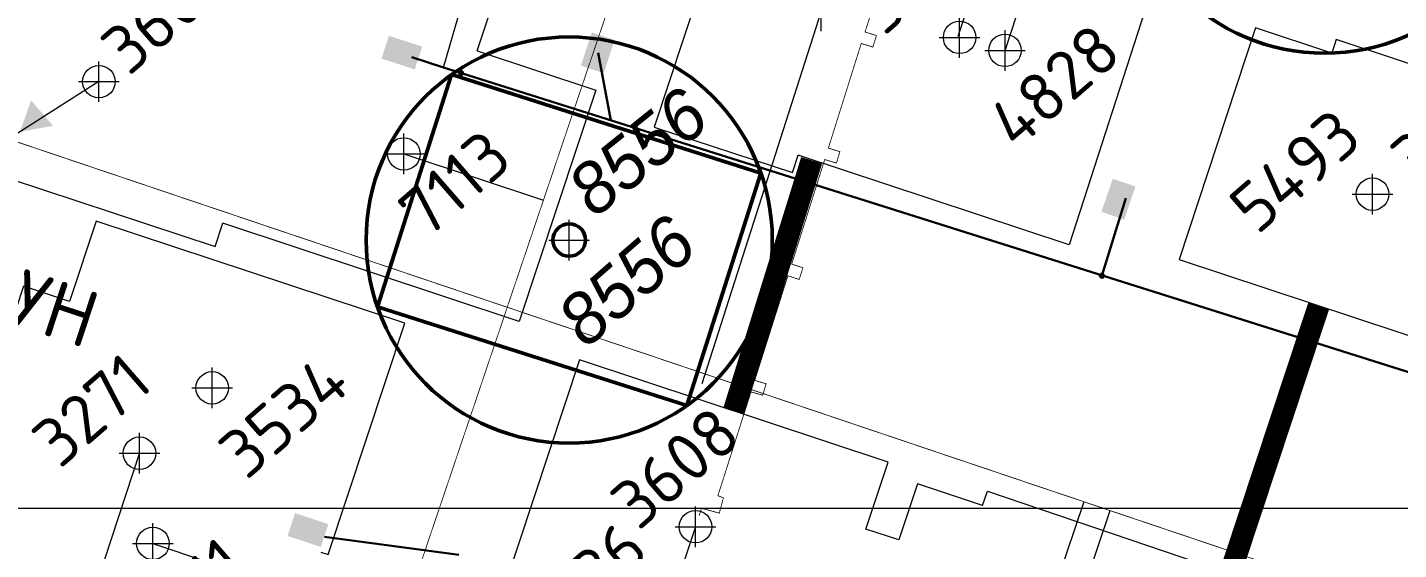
# Model space of a CAD drawing. Header units: millimetres. Extents: x 519 to 9564855, y -810 to 5021775.
# Drawn here: x 9541085.6 to 9541423.2, y 4997989.8 to 4998118.4 of the extents above; entities that cross this region are included whole.
import ezdxf

# ---------------------------------------------------------------- set-up
doc = ezdxf.new("R2010")
doc.units = ezdxf.units.MM
doc.header["$LTSCALE"] = 2
doc.header["$MEASUREMENT"] = 0
doc.header["$PDMODE"] = 2
doc.header["$PDSIZE"] = 5
doc.linetypes.add('1', pattern=[0])
for name, color, linetype in [('Existing roads', 41, 'Continuous'), ('new 100 wells', 131, 'Continuous'), ('OilColl&Flowlines', 3, 'Continuous'), ('Stage 12 wells.Text&Frame', 52, 'Continuous'), ('Stage8 wlls text', 7, 'Continuous'), ('Wels of 13phase', 200, 'Continuous'), ('Скважины - Конфликты наземки', 92, 'Continuous'), ('Скважины на 2013 год.', 21, '1'), ('Скважины на 2014 год', 70, 'Continuous'), ('Скважины на 2016 год.', 40, 'Continuous')]:
    doc.layers.add(name, color=color, linetype=linetype)
for name, color, linetype, lineweight in [('WELLS(drilled after 2000y)', 6, 'Continuous', 40), ('Скважины на 2026', 222, 'Continuous', 50), ('Электро', 1, 'Continuous', 30), ('Электроснаб', 1, 'Continuous', 18), ('Электроснабжене', 1, 'Continuous', 18)]:
    doc.layers.add(name, color=color, linetype=linetype, lineweight=lineweight)
doc.styles.add('Elect', font='isocpeur.ttf')
doc.styles.add('GeoApp', font='', dxfattribs={"height": 1})
doc.styles.add('Line_GUGK', font='')
doc.styles.get("Standard").update_dxf_attribs({"font": 'isocpeur.ttf', "width": 0.5})
doc.styles.get('GeoApp').set_extended_font_data('D431', italic=True)
doc.styles.get('Line_GUGK').set_extended_font_data('Bm431', italic=True)

msp = doc.modelspace()

# ---------------------------------------------------------------- hatches: boundary and pattern name
at = {"layer": 'Existing roads', "lineweight": 0}
h = msp.add_hatch(color=256, dxfattribs=at)
edge = h.paths.add_edge_path(flags=16)
edge.add_line((9542915.00048, 4997805.77889), (9542915.82838, 4997805.50495))
edge = h.paths.add_edge_path(flags=16)
edge.add_line((9542915.0804, 4997806.02041), (9542916.50414, 4997805.54932))
edge = h.paths.add_edge_path(flags=17)
edge.add_line((9542915.16031, 4997806.26193), (9542916.96364, 4997805.66524))
edge = h.paths.add_edge_path(flags=17)
edge.add_line((9542915.24023, 4997806.50345), (9542917.32836, 4997805.81252))
edge = h.paths.add_edge_path(flags=17)
edge.add_line((9542915.32014, 4997806.74496), (9542917.63357, 4997805.97949))
edge = h.paths.add_edge_path(flags=17)
edge.add_line((9542915.40006, 4997806.98648), (9542917.89543, 4997806.16081))
edge = h.paths.add_edge_path(flags=17)
edge.add_line((9542915.47997, 4997807.228), (9542918.12293, 4997806.3535))
edge = h.paths.add_edge_path(flags=17)
edge.add_line((9542915.55988, 4997807.46952), (9542918.32156, 4997806.55573))
edge = h.paths.add_edge_path(flags=17)
edge.add_line((9542915.6398, 4997807.71104), (9542918.49494, 4997806.76633))
edge = h.paths.add_edge_path(flags=17)
edge.add_line((9542915.71971, 4997807.95256), (9542918.64549, 4997806.98447))
edge = h.paths.add_edge_path(flags=17)
edge.add_line((9542915.79963, 4997808.19408), (9542918.77483, 4997807.20964))
edge = h.paths.add_edge_path(flags=17)
edge.add_line((9542915.87954, 4997808.4356), (9542918.88401, 4997807.44147))
edge = h.paths.add_edge_path(flags=17)
edge.add_line((9542916.09053, 4997811.84928), (9542916.91843, 4997811.57535))
edge = h.paths.add_edge_path(flags=17)
edge.add_line((9542915.41477, 4997811.80492), (9542916.83851, 4997811.33383))
edge = h.paths.add_edge_path(flags=17)
edge.add_line((9542914.95527, 4997811.689), (9542916.7586, 4997811.09231))
edge = h.paths.add_edge_path(flags=16)
edge.add_line((9542914.59055, 4997811.54171), (9542916.67869, 4997810.85079))
edge = h.paths.add_edge_path(flags=17)
edge.add_line((9542914.28535, 4997811.37474), (9542916.59877, 4997810.60927))
edge = h.paths.add_edge_path(flags=16)
edge.add_line((9542914.02348, 4997811.19343), (9542916.51886, 4997810.36775))
edge = h.paths.add_edge_path(flags=16)
edge.add_line((9542913.79599, 4997811.00074), (9542916.43894, 4997810.12623))
edge = h.paths.add_edge_path(flags=16)
edge.add_line((9542913.59735, 4997810.7985), (9542916.35903, 4997809.88471))
edge = h.paths.add_edge_path(flags=17)
edge.add_line((9542913.42397, 4997810.58791), (9542916.27911, 4997809.64319))
edge = h.paths.add_edge_path(flags=17)
edge.add_line((9542913.27342, 4997810.36976), (9542916.1992, 4997809.40167))
edge = h.paths.add_edge_path(flags=17)
edge.add_line((9542913.14408, 4997810.1446), (9542916.11928, 4997809.16016))
edge = h.paths.add_edge_path(flags=17)
edge.add_line((9542913.0349, 4997809.91276), (9542916.03937, 4997808.91864))
edge = h.paths.add_edge_path(flags=16)
edge.add_line((9542912.9453, 4997809.67445), (9542918.97361, 4997807.67979))
edge = h.paths.add_edge_path(flags=0)
edge.add_line((9542912.9453, 4997809.67445), (9542918.97361, 4997807.67979))
edge = h.paths.add_edge_path(flags=17)
edge.add_line((9542916.95679, 4997811.69128), (9542914.96213, 4997805.66296))
edge = h.paths.add_edge_path()
edge.add_arc((9542915.95946, 4997808.67712), 3.17487, 0, 360)
h.paths.add_polyline_path([(9541621.30331, 4998240.21534), (9541619.40682, 4998234.52294), (9541668.34915, 4998218.3288), (9541670.24564, 4998224.02121)])
edge = h.paths.add_edge_path()
edge.add_line((9541543.45632, 4998259.65358), (9541545.35281, 4998265.34598))
edge.add_line((9541545.35281, 4998265.34598), (9539882.1273, 4998815.67717))
edge.add_arc((9539884.64036, 4998823.2722), 8, 161.691556, 251.691556, ccw=False)
edge.add_line((9539877.04533, 4998825.78526), (9539870.13442, 4998804.89892))
edge.add_arc((9539877.72945, 4998802.38586), 8, 71.691556, 161.691556, ccw=False)
edge.add_line((9539880.24251, 4998809.9809), (9541543.45632, 4998259.65358))
h.paths.add_polyline_path([(9542731.24197, 4997866.63683), (9542733.13846, 4997872.32923), (9541746.19614, 4998198.89057), (9541744.29964, 4998193.19816)])
edge = h.paths.add_edge_path()
edge.add_line((9542910.0184, 4997814.64503), (9542909.36398, 4997812.66899))
edge.add_line((9542909.36398, 4997812.66899), (9542916.00503, 4997810.46964))
edge.add_arc((9542908.97287, 4997822.57537), 14, 300.1520949, 341.6915561)
edge.add_line((9542922.26418, 4997818.17752), (9542982.04609, 4997998.85197))
edge.add_arc((9542983.94484, 4997998.22371), 2, 71.691556, 161.6915561, ccw=False)
edge.add_line((9542984.57311, 4998000.12246), (9542975.07709, 4998003.26452))
edge.add_arc((9542974.44884, 4998001.36581), 1.99996, -18.3072492, 71.6915562, ccw=False)
edge.add_line((9542976.34757, 4998000.73759), (9542916.56564, 4997820.06306))
edge.add_arc((9542908.97061, 4997822.57612), 8, 277.5258796, 341.691556, ccw=False)
h.paths.add_polyline_path([(9542831.9304, 4997833.32085), (9542833.8167, 4997839.01663), (9542809.08896, 4997847.19859), (9542807.19247, 4997841.50618)])
at = {"layer": 'Электро'}
for points in [[(9541174.61322, 4998116.29883), (9541172.78716, 4998110.67646), (9541180.9838, 4998108.01432), (9541182.80986, 4998113.6367)], [(9541221.86956, 4998108.94404), (9541227.48179, 4998107.08706), (9541230.18902, 4998115.26892), (9541224.57679, 4998117.1259)], [(9541157.84543, 4997990.42875), (9541159.70242, 4997996.04098), (9541151.52056, 4997998.74821), (9541149.66358, 4997993.13598)]]:
    msp.add_hatch(color=256, dxfattribs=at).paths.add_polyline_path(points)
at = {"layer": 'Электро', "ltscale": 25}
msp.add_hatch(color=256, dxfattribs=at).paths.add_polyline_path([(9541358.42407, 4998079.17653), (9541352.83245, 4998081.09469), (9541350.03604, 4998072.94287), (9541355.62766, 4998071.02472)])
at = {"layer": 'Электроснаб', "lineweight": 0}
for points in [[(9541174.61322, 4998116.29883), (9541172.78716, 4998110.67646), (9541180.9838, 4998108.01432), (9541182.80986, 4998113.6367)], [(9541221.86956, 4998108.94404), (9541227.48179, 4998107.08706), (9541230.18902, 4998115.26892), (9541224.57679, 4998117.1259)], [(9541157.84543, 4997990.42875), (9541159.70242, 4997996.04098), (9541151.52056, 4997998.74821), (9541149.66358, 4997993.13598)]]:
    msp.add_hatch(color=1, dxfattribs=at).paths.add_polyline_path(points)
at = {"layer": 'Электроснаб', "lineweight": 0, "ltscale": 25}
msp.add_hatch(color=1, dxfattribs=at).paths.add_polyline_path([(9541358.42407, 4998079.17653), (9541352.83245, 4998081.09469), (9541350.03604, 4998072.94287), (9541355.62766, 4998071.02472)])
at = {"layer": 'Электроснабжене', "lineweight": 0}
for points in [[(9541174.61322, 4998116.29883), (9541172.78716, 4998110.67646), (9541180.9838, 4998108.01432), (9541182.80986, 4998113.6367)], [(9541221.86956, 4998108.94404), (9541227.48179, 4998107.08706), (9541230.18902, 4998115.26892), (9541224.57679, 4998117.1259)], [(9541157.84543, 4997990.42875), (9541159.70242, 4997996.04098), (9541151.52056, 4997998.74821), (9541149.66358, 4997993.13598)]]:
    msp.add_hatch(color=1, dxfattribs=at).paths.add_polyline_path(points)
at = {"layer": 'Электроснабжене', "lineweight": 0, "ltscale": 25}
msp.add_hatch(color=1, dxfattribs=at).paths.add_polyline_path([(9541358.42407, 4998079.17653), (9541352.83245, 4998081.09469), (9541350.03604, 4998072.94287), (9541355.62766, 4998071.02472)])

# ---------------------------------------------------------------- linework, layer by layer
at = {"color": 1, "linetype": 'ByBlock', "lineweight": 0, "ltscale": 80}
for p, q in [((9541188.0754, 4998108.48114), (9541194.87073, 4998132.09797)), ((9541188.0754, 4998108.48114), (9541543.96949, 4997996.15629)), ((9541350.1618, 4998057.21893), (9541356.0828, 4998076.27708))]:
    msp.add_line(p, q, dxfattribs=at)
at = {"layer": 'Existing roads', "color": 3, "linetype": 'ByBlock', "lineweight": 0, "ltscale": 80}
for p, q in [((9541314.8, 4998116.2), (9541346.44915, 4998211.8509)), ((9541326.3, 4998112.7), (9541357.49828, 4998208.19495)), ((9541113.23, 4998013.57), (9541071.71508, 4997888.1025))]:
    msp.add_line(p, q, dxfattribs=at)
at = {"layer": 'Existing roads', "color": 0, "linetype": 'ByBlock', "lineweight": 0, "ltscale": 80}
msp.add_line((9533000, 4998000), (9548000, 4998000), dxfattribs=at)
at = {"layer": 'Existing roads', "lineweight": 0, "const_width": 5.4}
for points in [[(9541278.68727, 4998085.62524), (9541259.52557, 4998023.89341)], [(9541403.55857, 4998049.84492), (9541376.24495, 4997967.30389)]]:
    msp.add_lwpolyline(points, dxfattribs=at)
at = {"layer": 'new 100 wells', "color": 0, "linetype": 'ByBlock', "lineweight": 0}
msp.add_lwpolyline([(9541292.06233, 4997994.8342), (9541297.51798, 4998011.32241), (9541221.53745, 4998036.46299), (9541202.68202, 4997979.4776), (9541207.17966, 4997977.98941)], dxfattribs=at)
msp.add_circle((9541250.1, 4997995.4), 4, dxfattribs=at)
msp.add_point((9541250.1, 4997995.4), dxfattribs=at)
at = {"layer": 'OilColl&Flowlines', "linetype": 'ByBlock', "lineweight": 0}
msp.add_line((9541103.2, 4998105), (9541071.58684, 4998084.86926), dxfattribs=at)
at = {"layer": 'OilColl&Flowlines', "lineweight": 0}
for p, q in [((9541345.66987, 4998001.5706), (9541333.3, 4997964.9)), ((9541250.1, 4997995.4), (9541239.42074, 4997963.12487))]:
    msp.add_line(p, q, dxfattribs=at)
at = {"layer": 'OilColl&Flowlines', "color": 3, "linetype": 'ByBlock', "lineweight": 0, "ltscale": 5, "const_width": 0.2, "elevation": 0}
msp.add_lwpolyline([(9541267.4321, 4998237.99621), (9541078.47311, 4997678.54594), (9541085.57602, 4997651.73082), (9541078.25837, 4997629.29731)], dxfattribs=at)
at = {"layer": 'OilColl&Flowlines', "color": 3, "linetype": 'ByBlock', "lineweight": 0, "ltscale": 80, "const_width": 0.2}
msp.add_lwpolyline([(9541067.28788, 4998095.47553), (9541809.20596, 4997845.20875), (9541809.20596, 4997845.20875), (9541809.20596, 4997845.20875)], dxfattribs=at)
at = {"layer": 'OilColl&Flowlines', "lineweight": 0}
msp.add_solid([(9541091.89509, 4998094.1455), (9541083.76061, 4998092.62132), (9541086.50787, 4998100.42807)], dxfattribs=at)
at = {"layer": 'Stage 12 wells.Text&Frame', "color": 0, "linetype": 'ByBlock', "lineweight": 0}
for points in [[(9541310.21441, 4998159.64262), (9541310.3586, 4998160.08871), (9541366.95699, 4998141.79413), (9541342.0887, 4998064.8585), (9541308.08667, 4998076.09239)], [(9541300.16774, 4997992.15226), (9541292.06233, 4997994.8342)]]:
    msp.add_lwpolyline(points, dxfattribs=at)
msp.add_circle((9541326.3, 4998112.7), 4, dxfattribs=at)
msp.add_point((9541326.3, 4998112.7), dxfattribs=at)
at = {"layer": 'Stage8 wlls text', "color": 0, "linetype": 'ByBlock', "lineweight": 0}
for points in [[(9541157.80923, 4997989.15025), (9541159.66254, 4997988.53702), (9541178.51798, 4998045.52241), (9541102.53745, 4998070.66299), (9541095.99342, 4998050.88543)], [(9541320.7709, 4998000.65781), (9541304.73745, 4998005.96299), (9541300.16773, 4997992.15226)]]:
    msp.add_lwpolyline(points, dxfattribs=at)
msp.add_circle((9541131.1, 4998029.6), 4, dxfattribs=at)
msp.add_point((9541131.1, 4998029.6), dxfattribs=at)
at = {"layer": 'WELLS(drilled after 2000y)', "color": 6, "lineweight": 0, "const_width": 0.2}
msp.add_lwpolyline([(9541250.973, 4997998.104), (9541251.591, 4997999.942), (9541255.95227, 4997998.75515), (9541256.976, 4998002.517), (9541255.615, 4998003.036), (9541263.756, 4998028.594), (9541266.646, 4998027.791), (9541267.478, 4998030.603), (9541264.675, 4998031.435), (9541272.837, 4998057.192), (9541275.62763, 4998056.29476), (9541276.554, 4998059.176), (9541273.775, 4998060.069), (9541281.909, 4998085.827), (9541284.791, 4998084.946), (9541285.639, 4998087.756), (9541282.80815, 4998088.64604), (9541290.906, 4998114.402), (9541293.766, 4998113.513), (9541294.65, 4998116.351), (9541291.845, 4998117.238), (9541301.968, 4998149.188), (9541313.729, 4998145.516), (9541317.156, 4998155.805)], dxfattribs=at)
at = {"layer": 'WELLS(drilled after 2000y)', "color": 0, "linetype": 'ByBlock', "lineweight": 0}
msp.add_lwpolyline([(9541064.15961, 4998086.76411), (9541131.82734, 4998064.37408), (9541133.74756, 4998070.17742)], dxfattribs=at)
msp.add_circle((9541103.2, 4998105), 4, dxfattribs=at)
msp.add_point((9541103.2, 4998105), dxfattribs=at)
at = {"layer": 'Wels of 13phase', "color": 0, "linetype": 'ByBlock', "lineweight": 0}
for points in [[(9541483.74934, 4998090.01497), (9541483.81798, 4998090.22241), (9541407.83745, 4998115.36299), (9541406.73115, 4998112.01948)], [(9541308.08667, 4998076.09239), (9541275.37035, 4998086.9015)], [(9541095.99342, 4998050.88543), (9541084.66745, 4998054.63299), (9541065.81202, 4997997.64759), (9541075.28847, 4997994.51201)]]:
    msp.add_lwpolyline(points, dxfattribs=at)
for centre in [(9541315.12, 4998115.9), (9541113.2, 4998013.5)]:
    msp.add_circle(centre, 4, dxfattribs=at)
for p in [(9541315.12, 4998115.9), (9541113.2, 4998013.5)]:
    msp.add_point(p, dxfattribs=at)
at = {"layer": 'Скважины - Конфликты наземки', "linetype": 'ByBlock', "lineweight": 0}
msp.add_circle((9541219, 4998066), 4, dxfattribs=at)
at = {"layer": 'Скважины - Конфликты наземки', "linetype": 'ByBlock', "lineweight": 0, "ltscale": 80}
msp.add_point((9541219, 4998066), dxfattribs=at)
at = {"layer": 'Скважины на 2013 год.', "color": 3, "linetype": 'ByBlock', "lineweight": 0, "ltscale": 5}
msp.add_line((9541337.7, 4997956.5), (9541352.22232, 4997999.3603), dxfattribs=at)
at = {"layer": 'Скважины на 2013 год.', "color": 0, "linetype": 'ByBlock', "lineweight": 0}
msp.add_lwpolyline([(9541196.33292, 4998112.60371), (9541202.14875, 4998130.10236)], dxfattribs=at)
at = {"layer": 'Скважины на 2014 год', "color": 3, "linetype": 'ByBlock', "lineweight": 0, "ltscale": 5}
msp.add_line((9541178.3, 4998087.2), (9541212.64425, 4998075.786, 0), dxfattribs=at)
at = {"layer": 'Скважины на 2014 год', "color": 3, "lineweight": 0, "ltscale": 5}
msp.add_line((9541116.5, 4997991.3), (9541177.23523, 4997970.95063, 0), dxfattribs=at)
at = {"layer": 'Скважины на 2014 год', "color": 0, "linetype": 'ByBlock', "lineweight": 0}
for points in [[(9541196.33292, 4998112.60371), (9541225.59529, 4998102.87811), (9541206.67158, 4998045.94048), (9541133.74756, 4998070.17742)], [(9541321.96246, 4998004.16864), (9541378.77925, 4997984.88515), (9541377.73532, 4997981.80932)]]:
    msp.add_lwpolyline(points, dxfattribs=at)
at = {"layer": 'Скважины на 2014 год', "color": 0, "linetype": 'ByBlock', "lineweight": 0, "ltscale": 5}
msp.add_lwpolyline([(9541320.7709, 4998000.65781), (9541321.96246, 4998004.16864)], dxfattribs=at)
at = {"layer": 'Скважины на 2014 год', "color": 0, "linetype": 'ByBlock', "lineweight": 0}
for centre in [(9541178.3, 4998087.2), (9541116.5, 4997991.3)]:
    msp.add_circle(centre, 4, dxfattribs=at)
for p in [(9541178.3, 4998087.2), (9541116.5, 4997991.3)]:
    msp.add_point(p, dxfattribs=at)
at = {"layer": 'Скважины на 2016 год.', "color": 3, "linetype": 'ByBlock', "lineweight": 0, "ltscale": 40}
msp.add_line((9541281, 4998122.4), (9541251.62231, 4998030.55467), dxfattribs=at)
at = {"layer": 'Скважины на 2016 год.', "color": 0, "linetype": 'ByBlock', "lineweight": 0}
for points in [[(9541297.7578, 4998158.97867), (9541265.04148, 4998169.78778), (9541239.94465, 4998093.82628), (9541273.94667, 4998082.59239), (9541275.37035, 4998086.9015)], [(9541406.73115, 4998112.01948), (9541388.00297, 4998118.2163), (9541369.14754, 4998061.2309), (9541445.12807, 4998036.09032), (9541446.16142, 4998039.21335)]]:
    msp.add_lwpolyline(points, dxfattribs=at)
msp.add_circle((9541416.8, 4998077.3), 4, dxfattribs=at)
for p in [(9541281, 4998122.4), (9541416.8, 4998077.3)]:
    msp.add_point(p, dxfattribs=at)
at = {"layer": 'Скважины на 2026', "linetype": 'ByBlock', "ltscale": 50}
msp.add_lwpolyline([(9541171.77913, 4998049.56257), (9541248.00178, 4998025.27044), (9541266.22087, 4998082.43743), (9541189.99822, 4998106.72956)], close=True, dxfattribs=at)
for centre in [(9541405, 4998162), (9541219, 4998066)]:
    msp.add_circle(centre, 50, dxfattribs=at)
at = {"layer": 'Скважины на 2026', "linetype": 'ByBlock'}
msp.add_circle((9541219, 4998066), 4, dxfattribs=at)
at = {"layer": 'Скважины на 2026', "linetype": 'ByBlock', "lineweight": 0}
msp.add_point((9541219, 4998066), dxfattribs=at)
at = {"layer": 'Электро'}
for p, q in [((9541226.12973, 4998112.07385, 0), (9541229.2898, 4998095.47274)), ((9541188.0754, 4998108.48114), (9541180.25247, 4998111.03301)), ((9541188.07476, 4998108.48075), (9541543.96885, 4997996.1559)), ((9541350.16116, 4998057.21854), (9541356.08216, 4998076.27669)), ((9541158.75751, 4997992.90042), (9541191.81219, 4997988.51581))]:
    msp.add_line(p, q, dxfattribs=at)
for centre, start, end in [((9541192.36767, 4998107.12585), 162, 342), ((9541192.36767, 4998107.12585), 342, 162), ((9541350.16116, 4998057.21854), 162, 342), ((9541350.16116, 4998057.21854), 342, 162)]:
    msp.add_arc(centre, 0.5, start, end, dxfattribs=at)
at = {"layer": 'Электроснаб', "color": 1, "lineweight": 0}
for p, q in [((9541226.12973, 4998112.07385, 0), (9541229.2898, 4998095.47274)), ((9541188.0754, 4998108.48114), (9541180.25247, 4998111.03301)), ((9541188.07476, 4998108.48075), (9541543.96885, 4997996.1559)), ((9541350.16116, 4998057.21854), (9541356.08216, 4998076.27669)), ((9541158.75751, 4997992.90042), (9541191.81219, 4997988.51581))]:
    msp.add_line(p, q, dxfattribs=at)
for centre, start, end in [((9541192.36767, 4998107.12585), 162, 342), ((9541192.36767, 4998107.12585), 342, 162), ((9541350.16116, 4998057.21854), 162, 342), ((9541350.16116, 4998057.21854), 342, 162)]:
    msp.add_arc(centre, 0.5, start, end, dxfattribs=at)
at = {"layer": 'Электроснабжене', "color": 1, "lineweight": 0}
for p, q in [((9541226.12973, 4998112.07385, 0), (9541229.2898, 4998095.47274)), ((9541188.0754, 4998108.48114), (9541180.25247, 4998111.03301)), ((9541188.07476, 4998108.48075), (9541543.96885, 4997996.1559)), ((9541350.16116, 4998057.21854), (9541356.08216, 4998076.27669)), ((9541158.75751, 4997992.90042), (9541191.81219, 4997988.51581))]:
    msp.add_line(p, q, dxfattribs=at)
for centre, start, end in [((9541192.36767, 4998107.12585), 162, 342), ((9541192.36767, 4998107.12585), 342, 162), ((9541350.16116, 4998057.21854), 162, 342), ((9541350.16116, 4998057.21854), 342, 162)]:
    msp.add_arc(centre, 0.5, start, end, dxfattribs=at)

# ---------------------------------------------------------------- texts
at = {"layer": 'new 100 wells', "color": 0, "linetype": 'ByBlock', "lineweight": 0, "style": 'Elect'}
msp.add_text('3608', height=12, rotation=41, dxfattribs=at).set_placement((9541236.0741, 4997994.16804))
at = {"layer": 'Stage 12 wells.Text&Frame', "color": 0, "linetype": 'ByBlock', "lineweight": 0, "style": 'Elect'}
msp.add_text('4828', height=12, rotation=41, dxfattribs=at).set_placement((9541329.02225, 4998087.88056))
at = {"layer": 'Stage8 wlls text', "color": 0, "linetype": 'ByBlock', "lineweight": 0, "style": 'Elect'}
msp.add_text('3534', height=12, rotation=41, dxfattribs=at).set_placement((9541139.57107, 4998006.65296))
at = {"layer": 'WELLS(drilled after 2000y)', "color": 0, "linetype": 'ByBlock', "lineweight": 0, "style": 'Elect'}
msp.add_text('3607', height=12, rotation=41, dxfattribs=at).set_placement((9541110.59863, 4998106.14593))
at = {"layer": 'Wels of 13phase', "color": 0, "linetype": 'ByBlock', "lineweight": 0, "style": 'Elect'}
for s, p in [('3215', (9541296.57542, 4998116.04022)), ('3216', (9541428.11384, 4998079.44857)), ('3271', (9541093.6243, 4998009.43581))]:
    msp.add_text(s, height=12, rotation=41, dxfattribs=at).set_placement(p)
at = {"layer": 'Скважины - Конфликты наземки', "lineweight": 35, "style": 'GeoApp'}
msp.add_text('8556', height=12.5, rotation=38.8332141, dxfattribs=at).set_placement((9541225.27117, 4998071.20079))
at = {"layer": 'Скважины на 2013 год.', "color": 0, "linetype": 'ByBlock', "lineweight": 0, "style": 'Elect'}
msp.add_text('5436', height=12, rotation=41, dxfattribs=at).set_placement((9541212.8943, 4997965.49672))
at = {"layer": 'Скважины на 2014 год', "color": 0, "linetype": 'ByBlock', "lineweight": 0, "style": 'Elect'}
for s, p in [('7113', (9541183.84765, 4998065.9411)), ('7211', (9541118.97281, 4997965.68434))]:
    msp.add_text(s, height=12, rotation=41, dxfattribs=at).set_placement(p)
at = {"layer": 'Скважины на 2016 год.', "color": 0, "linetype": 'ByBlock', "lineweight": 0, "style": 'Elect'}
msp.add_text('5493', height=12, rotation=41, dxfattribs=at).set_placement((9541388.41277, 4998067.02839, 0))
at = {"layer": 'Скважины на 2026', "linetype": 'ByBlock', "style": 'Line_GUGK'}
msp.add_text('8556', height=12.5, rotation=41, dxfattribs=at).set_placement((9541223.15466, 4998039.05423))
at = {"layer": 'Электро'}
msp.add_text('КРУН', height=14, rotation=341.691556, dxfattribs=at).set_placement((9541059.05997, 4998052.77026, 0))
at = {"layer": 'Электроснаб', "color": 1, "lineweight": 0}
msp.add_text('КРУН', height=14, rotation=341.691556, dxfattribs=at).set_placement((9541059.05997, 4998052.77026, 0))
at = {"layer": 'Электроснабжене', "color": 1, "lineweight": 0}
msp.add_text('КРУН', height=14, rotation=341.691556, dxfattribs=at).set_placement((9541059.05997, 4998052.77026, 0))

doc.saveas('drawing.dxf')
